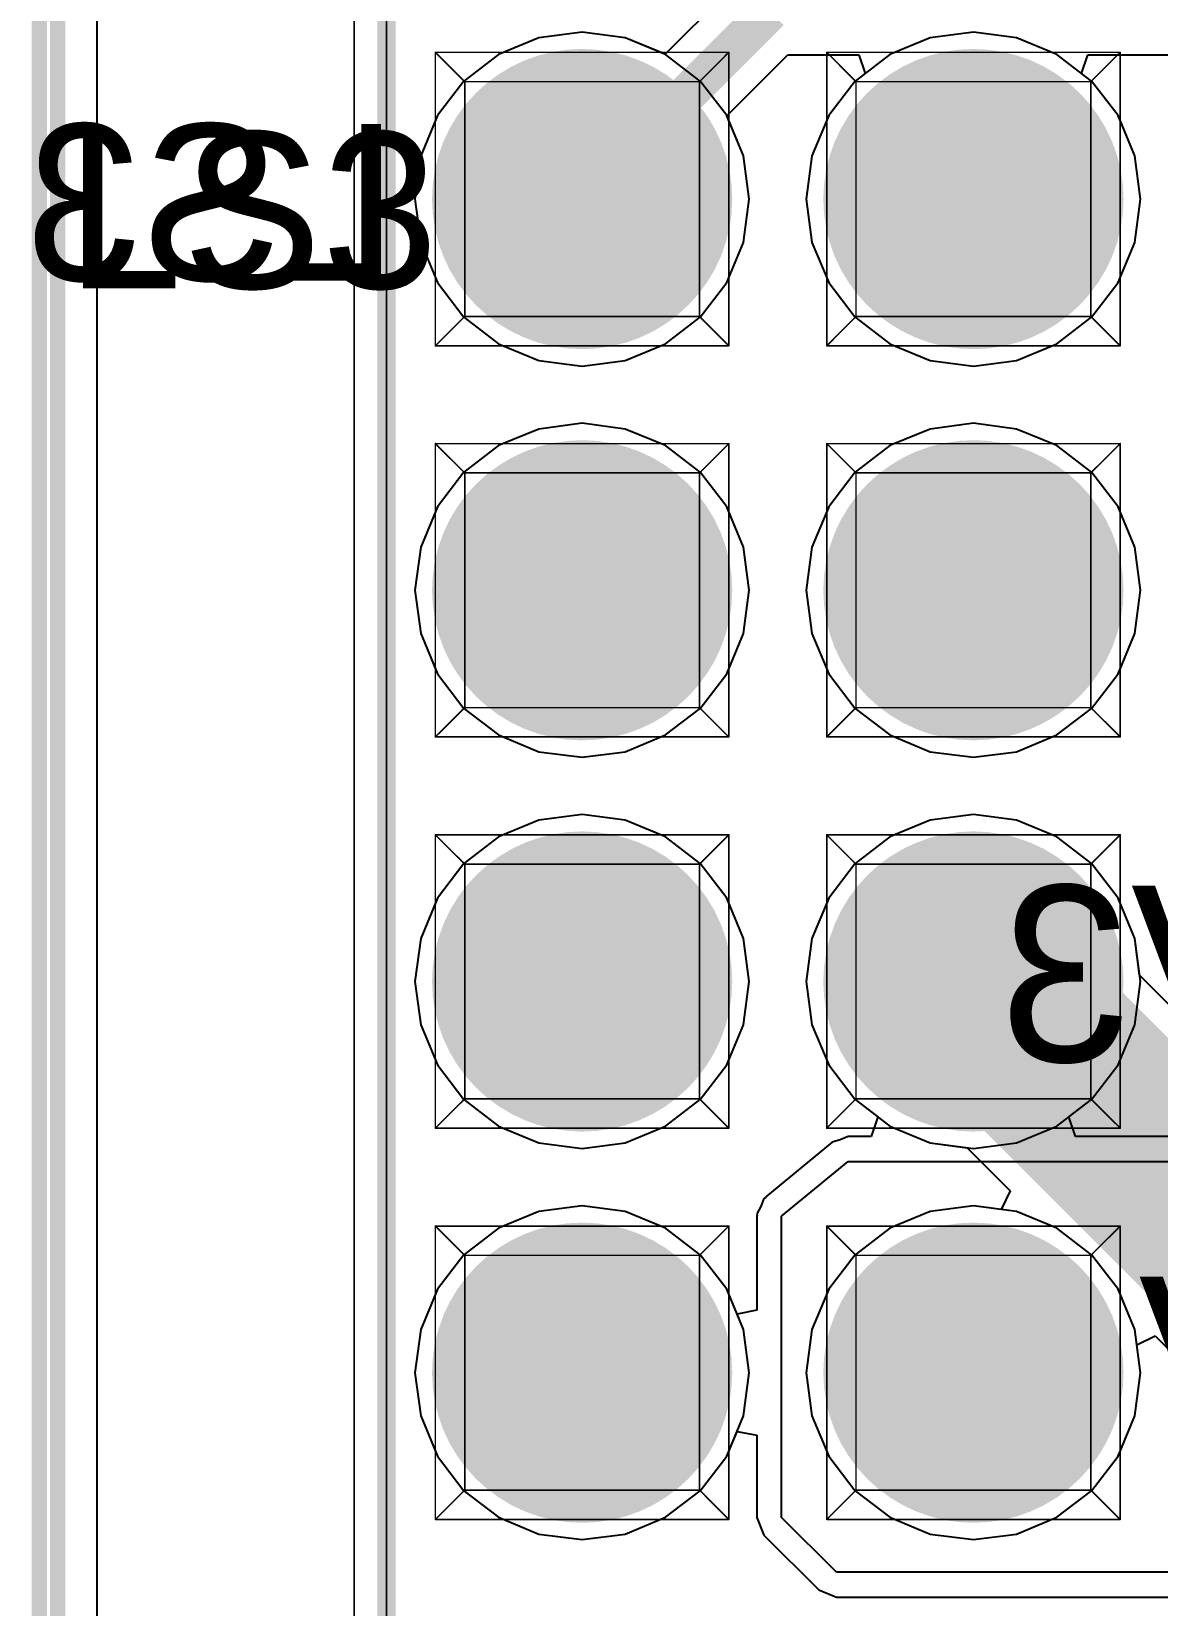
# Model space of a CAD drawing. Header units: millimetres. Extents: x 307 to 423, y 231 to 400.
# Drawn here: x 338.73 to 346.04, y 310.52 to 320.74 of the extents above; entities that cross this region are included whole.
import ezdxf

# ---------------------------------------------------------------- set-up
doc = ezdxf.new("R2010")
doc.units = ezdxf.units.MM
for name, color, linetype in [('BottomLayer', 5, 'Continuous'), ('BottomOverlay', 54, 'Continuous'), ('BottomSolder', 6, 'Continuous'), ('Mechanical1', 6, 'Continuous'), ('Mechanical14', 56, 'Continuous'), ('Mechanical16', 56, 'Continuous'), ('MidLayer1', 16, 'Continuous'), ('MidLayer2', 76, 'Continuous'), ('MultiLayer', 9, 'Continuous'), ('PadHoleLayer', 156, 'Continuous'), ('TopLayer', 1, 'Continuous'), ('TopOverlay', 2, 'Continuous'), ('TopSolder', 216, 'Continuous')]:
    doc.layers.add(name, color=color, linetype=linetype)

# ---------------------------------------------------------------- blocks, each defined once
blk = doc.blocks.new('CON_SAMTEC_TSW_135_07_X_D_468')
at = {"layer": 'BottomLayer', "const_width": 0.925}
for points in [[(-30.942, 1.27, 1), (-30.018, 1.27, 1)], [(-28.402, 1.27, 1), (-27.478, 1.27, 1)], [(-25.862, 1.27, 1), (-24.938, 1.27, 1)], [(-23.322, 1.27, 1), (-22.398, 1.27, 1)], [(-30.942, -1.27, 1), (-30.018, -1.27, 1)], [(-28.402, -1.27, 1), (-27.478, -1.27, 1)], [(-25.862, -1.27, 1), (-24.938, -1.27, 1)], [(-23.322, -1.27, 1), (-22.398, -1.27, 1)]]:
    blk.add_lwpolyline(points, format="xyb", close=True, dxfattribs=at)
at = {"layer": 'BottomSolder', "const_width": 0.975}
for points in [[(-30.967, 1.27, 1), (-29.993, 1.27, 1)], [(-28.427, 1.27, 1), (-27.453, 1.27, 1)], [(-25.887, 1.27, 1), (-24.913, 1.27, 1)], [(-23.347, 1.27, 1), (-22.373, 1.27, 1)], [(-30.967, -1.27, 1), (-29.993, -1.27, 1)], [(-28.427, -1.27, 1), (-27.453, -1.27, 1)], [(-25.887, -1.27, 1), (-24.913, -1.27, 1)], [(-23.347, -1.27, 1), (-22.373, -1.27, 1)]]:
    blk.add_lwpolyline(points, format="xyb", close=True, dxfattribs=at)
at = {"layer": 'Mechanical14', "const_width": 0.01}
for points in [[(-31.433, 0.318), (-31.433, 2.223)], [(-31.242, 2.032), (-31.433, 2.223)], [(-29.527, 2.223), (-31.433, 2.223)], [(-29.718, 2.032), (-29.527, 2.223)], [(-29.527, 0.318), (-29.527, 2.223)], [(-28.892, 0.318), (-28.892, 2.223)], [(-28.702, 2.032), (-28.892, 2.223)], [(-26.988, 2.223), (-28.892, 2.223)], [(-27.178, 2.032), (-26.988, 2.223)], [(-26.988, 0.318), (-26.988, 2.223)], [(-26.352, 0.318), (-26.352, 2.223)], [(-26.162, 2.032), (-26.352, 2.223)], [(-24.448, 2.223), (-26.352, 2.223)], [(-24.638, 2.032), (-24.448, 2.223)], [(-24.448, 0.318), (-24.448, 2.223)], [(-23.812, 0.318), (-23.812, 2.223)], [(-21.907, 2.223), (-23.812, 2.223)], [(-23.622, 2.032), (-23.812, 2.223)], [(-22.098, 2.032), (-21.907, 2.223)], [(-21.907, 0.318), (-21.907, 2.223)], [(-31.242, 0.508), (-31.242, 2.032)], [(-29.718, 2.032), (-31.242, 2.032)], [(-29.718, 0.508), (-29.718, 2.032)], [(-27.178, 2.032), (-28.702, 2.032)], [(-28.702, 0.508), (-28.702, 2.032)], [(-27.178, 0.508), (-27.178, 2.032)], [(-26.162, 0.508), (-26.162, 2.032)], [(-24.638, 2.032), (-26.162, 2.032)], [(-24.638, 0.508), (-24.638, 2.032)], [(-22.098, 2.032), (-23.622, 2.032)], [(-23.622, 0.508), (-23.622, 2.032)], [(-22.098, 0.508), (-22.098, 2.032)], [(-31.433, 0.318), (-31.242, 0.508)], [(-29.718, 0.508), (-31.242, 0.508)], [(-29.527, 0.318), (-29.718, 0.508)], [(-28.892, 0.318), (-28.702, 0.508)], [(-27.178, 0.508), (-28.702, 0.508)], [(-26.988, 0.318), (-27.178, 0.508)], [(-26.352, 0.318), (-26.162, 0.508)], [(-24.638, 0.508), (-26.162, 0.508)], [(-24.448, 0.318), (-24.638, 0.508)], [(-23.812, 0.318), (-23.622, 0.508)], [(-22.098, 0.508), (-23.622, 0.508)], [(-21.907, 0.318), (-22.098, 0.508)], [(-29.527, 0.318), (-31.433, 0.318)], [(-26.988, 0.318), (-28.892, 0.318)], [(-24.448, 0.318), (-26.352, 0.318)], [(-21.907, 0.318), (-23.812, 0.318)], [(-31.433, -2.223), (-31.433, -0.318)], [(-31.242, -0.508), (-31.433, -0.318)], [(-29.527, -0.318), (-31.433, -0.318)], [(-29.718, -0.508), (-29.527, -0.318)], [(-29.527, -2.223), (-29.527, -0.318)], [(-28.892, -2.223), (-28.892, -0.318)], [(-28.702, -0.508), (-28.892, -0.318)], [(-26.988, -0.318), (-28.892, -0.318)], [(-27.178, -0.508), (-26.988, -0.318)], [(-26.988, -2.223), (-26.988, -0.318)], [(-26.352, -2.223), (-26.352, -0.318)], [(-26.162, -0.508), (-26.352, -0.318)], [(-24.448, -0.318), (-26.352, -0.318)], [(-24.638, -0.508), (-24.448, -0.318)], [(-24.448, -2.223), (-24.448, -0.318)], [(-23.812, -2.223), (-23.812, -0.318)], [(-23.622, -0.508), (-23.812, -0.318)], [(-21.907, -0.318), (-23.812, -0.318)], [(-22.098, -0.508), (-21.907, -0.318)], [(-21.907, -2.223), (-21.907, -0.318)], [(-31.242, -2.032), (-31.242, -0.508)], [(-29.718, -0.508), (-31.242, -0.508)], [(-29.718, -2.032), (-29.718, -0.508)], [(-28.702, -2.032), (-28.702, -0.508)], [(-27.178, -0.508), (-28.702, -0.508)], [(-27.178, -2.032), (-27.178, -0.508)], [(-24.638, -0.508), (-26.162, -0.508)], [(-26.162, -2.032), (-26.162, -0.508)], [(-24.638, -2.032), (-24.638, -0.508)], [(-23.622, -2.032), (-23.622, -0.508)], [(-22.098, -0.508), (-23.622, -0.508)], [(-22.098, -2.032), (-22.098, -0.508)], [(-31.433, -2.223), (-31.242, -2.032)], [(-29.718, -2.032), (-31.242, -2.032)], [(-29.527, -2.223), (-29.718, -2.032)], [(-28.892, -2.223), (-28.702, -2.032)], [(-27.178, -2.032), (-28.702, -2.032)], [(-26.988, -2.223), (-27.178, -2.032)], [(-26.352, -2.223), (-26.162, -2.032)], [(-24.638, -2.032), (-26.162, -2.032)], [(-24.448, -2.223), (-24.638, -2.032)], [(-23.812, -2.223), (-23.622, -2.032)], [(-22.098, -2.032), (-23.622, -2.032)], [(-21.907, -2.223), (-22.098, -2.032)], [(-29.527, -2.223), (-31.433, -2.223)], [(-26.988, -2.223), (-28.892, -2.223)], [(-24.448, -2.223), (-26.352, -2.223)], [(-21.907, -2.223), (-23.812, -2.223)], [(44.45, -2.54), (-44.45, -2.54)]]:
    blk.add_lwpolyline(points, dxfattribs=at)
at = {"layer": 'Mechanical14', "const_width": 0.005}
for points in [[(-31.435, 2.223, 1), (-31.43, 2.223, 1)], [(-31.435, 2.223, 1), (-31.43, 2.223, 1)], [(-31.435, 2.223, 1), (-31.43, 2.223, 1)], [(-29.53, 2.223, 1), (-29.525, 2.223, 1)], [(-29.53, 2.223, 1), (-29.525, 2.223, 1)], [(-29.53, 2.223, 1), (-29.525, 2.223, 1)], [(-28.895, 2.223, 1), (-28.89, 2.223, 1)], [(-28.895, 2.223, 1), (-28.89, 2.223, 1)], [(-28.895, 2.223, 1), (-28.89, 2.223, 1)], [(-26.99, 2.223, 1), (-26.985, 2.223, 1)], [(-26.99, 2.223, 1), (-26.985, 2.223, 1)], [(-26.99, 2.223, 1), (-26.985, 2.223, 1)], [(-26.355, 2.223, 1), (-26.35, 2.223, 1)], [(-26.355, 2.223, 1), (-26.35, 2.223, 1)], [(-26.355, 2.223, 1), (-26.35, 2.223, 1)], [(-24.45, 2.223, 1), (-24.445, 2.223, 1)], [(-24.45, 2.223, 1), (-24.445, 2.223, 1)], [(-24.45, 2.223, 1), (-24.445, 2.223, 1)], [(-23.815, 2.223, 1), (-23.81, 2.223, 1)], [(-23.815, 2.223, 1), (-23.81, 2.223, 1)], [(-23.815, 2.223, 1), (-23.81, 2.223, 1)], [(-21.91, 2.223, 1), (-21.905, 2.223, 1)], [(-21.91, 2.223, 1), (-21.905, 2.223, 1)], [(-21.91, 2.223, 1), (-21.905, 2.223, 1)], [(-31.244, 2.032, 1), (-31.24, 2.032, 1)], [(-31.244, 2.032, 1), (-31.24, 2.032, 1)], [(-31.244, 2.032, 1), (-31.24, 2.032, 1)], [(-29.72, 2.032, 1), (-29.716, 2.032, 1)], [(-29.72, 2.032, 1), (-29.716, 2.032, 1)], [(-29.72, 2.032, 1), (-29.716, 2.032, 1)], [(-28.704, 2.032, 1), (-28.7, 2.032, 1)], [(-28.704, 2.032, 1), (-28.7, 2.032, 1)], [(-28.704, 2.032, 1), (-28.7, 2.032, 1)], [(-27.18, 2.032, 1), (-27.176, 2.032, 1)], [(-27.18, 2.032, 1), (-27.176, 2.032, 1)], [(-27.18, 2.032, 1), (-27.176, 2.032, 1)], [(-26.164, 2.032, 1), (-26.16, 2.032, 1)], [(-26.164, 2.032, 1), (-26.16, 2.032, 1)], [(-26.164, 2.032, 1), (-26.16, 2.032, 1)], [(-24.64, 2.032, 1), (-24.636, 2.032, 1)], [(-24.64, 2.032, 1), (-24.636, 2.032, 1)], [(-24.64, 2.032, 1), (-24.636, 2.032, 1)], [(-23.624, 2.032, 1), (-23.62, 2.032, 1)], [(-23.624, 2.032, 1), (-23.62, 2.032, 1)], [(-23.624, 2.032, 1), (-23.62, 2.032, 1)], [(-22.1, 2.032, 1), (-22.096, 2.032, 1)], [(-22.1, 2.032, 1), (-22.096, 2.032, 1)], [(-22.1, 2.032, 1), (-22.096, 2.032, 1)], [(-31.244, 0.508, 1), (-31.24, 0.508, 1)], [(-31.244, 0.508, 1), (-31.24, 0.508, 1)], [(-31.244, 0.508, 1), (-31.24, 0.508, 1)], [(-29.72, 0.508, 1), (-29.716, 0.508, 1)], [(-29.72, 0.508, 1), (-29.716, 0.508, 1)], [(-29.72, 0.508, 1), (-29.716, 0.508, 1)], [(-28.704, 0.508, 1), (-28.7, 0.508, 1)], [(-28.704, 0.508, 1), (-28.7, 0.508, 1)], [(-28.704, 0.508, 1), (-28.7, 0.508, 1)], [(-27.18, 0.508, 1), (-27.176, 0.508, 1)], [(-27.18, 0.508, 1), (-27.176, 0.508, 1)], [(-27.18, 0.508, 1), (-27.176, 0.508, 1)], [(-26.164, 0.508, 1), (-26.16, 0.508, 1)], [(-26.164, 0.508, 1), (-26.16, 0.508, 1)], [(-26.164, 0.508, 1), (-26.16, 0.508, 1)], [(-24.64, 0.508, 1), (-24.636, 0.508, 1)], [(-24.64, 0.508, 1), (-24.636, 0.508, 1)], [(-24.64, 0.508, 1), (-24.636, 0.508, 1)], [(-23.624, 0.508, 1), (-23.62, 0.508, 1)], [(-23.624, 0.508, 1), (-23.62, 0.508, 1)], [(-23.624, 0.508, 1), (-23.62, 0.508, 1)], [(-22.1, 0.508, 1), (-22.096, 0.508, 1)], [(-22.1, 0.508, 1), (-22.096, 0.508, 1)], [(-22.1, 0.508, 1), (-22.096, 0.508, 1)], [(-31.435, 0.318, 1), (-31.43, 0.318, 1)], [(-31.435, 0.318, 1), (-31.43, 0.318, 1)], [(-31.435, 0.318, 1), (-31.43, 0.318, 1)], [(-29.53, 0.318, 1), (-29.525, 0.318, 1)], [(-29.53, 0.318, 1), (-29.525, 0.318, 1)], [(-29.53, 0.318, 1), (-29.525, 0.318, 1)], [(-28.895, 0.318, 1), (-28.89, 0.318, 1)], [(-28.895, 0.318, 1), (-28.89, 0.318, 1)], [(-28.895, 0.318, 1), (-28.89, 0.318, 1)], [(-26.99, 0.318, 1), (-26.985, 0.318, 1)], [(-26.99, 0.318, 1), (-26.985, 0.318, 1)], [(-26.99, 0.318, 1), (-26.985, 0.318, 1)], [(-26.355, 0.318, 1), (-26.35, 0.318, 1)], [(-26.355, 0.318, 1), (-26.35, 0.318, 1)], [(-26.355, 0.318, 1), (-26.35, 0.318, 1)], [(-24.45, 0.318, 1), (-24.445, 0.318, 1)], [(-24.45, 0.318, 1), (-24.445, 0.318, 1)], [(-24.45, 0.318, 1), (-24.445, 0.318, 1)], [(-23.815, 0.318, 1), (-23.81, 0.318, 1)], [(-23.815, 0.318, 1), (-23.81, 0.318, 1)], [(-23.815, 0.318, 1), (-23.81, 0.318, 1)], [(-21.91, 0.318, 1), (-21.905, 0.318, 1)], [(-21.91, 0.318, 1), (-21.905, 0.318, 1)], [(-21.91, 0.318, 1), (-21.905, 0.318, 1)], [(-31.435, -0.318, 1), (-31.43, -0.318, 1)], [(-31.435, -0.318, 1), (-31.43, -0.318, 1)], [(-31.435, -0.318, 1), (-31.43, -0.318, 1)], [(-29.53, -0.318, 1), (-29.525, -0.318, 1)], [(-29.53, -0.318, 1), (-29.525, -0.318, 1)], [(-29.53, -0.318, 1), (-29.525, -0.318, 1)], [(-28.895, -0.318, 1), (-28.89, -0.318, 1)], [(-28.895, -0.318, 1), (-28.89, -0.318, 1)], [(-28.895, -0.318, 1), (-28.89, -0.318, 1)], [(-26.99, -0.318, 1), (-26.985, -0.318, 1)], [(-26.99, -0.318, 1), (-26.985, -0.318, 1)], [(-26.99, -0.318, 1), (-26.985, -0.318, 1)], [(-26.355, -0.318, 1), (-26.35, -0.318, 1)], [(-26.355, -0.318, 1), (-26.35, -0.318, 1)], [(-26.355, -0.318, 1), (-26.35, -0.318, 1)], [(-24.45, -0.318, 1), (-24.445, -0.318, 1)], [(-24.45, -0.318, 1), (-24.445, -0.318, 1)], [(-24.45, -0.318, 1), (-24.445, -0.318, 1)], [(-23.815, -0.318, 1), (-23.81, -0.318, 1)], [(-23.815, -0.318, 1), (-23.81, -0.318, 1)], [(-23.815, -0.318, 1), (-23.81, -0.318, 1)], [(-21.91, -0.318, 1), (-21.905, -0.318, 1)], [(-21.91, -0.318, 1), (-21.905, -0.318, 1)], [(-21.91, -0.318, 1), (-21.905, -0.318, 1)], [(-31.244, -0.508, 1), (-31.24, -0.508, 1)], [(-31.244, -0.508, 1), (-31.24, -0.508, 1)], [(-31.244, -0.508, 1), (-31.24, -0.508, 1)], [(-29.72, -0.508, 1), (-29.716, -0.508, 1)], [(-29.72, -0.508, 1), (-29.716, -0.508, 1)], [(-29.72, -0.508, 1), (-29.716, -0.508, 1)], [(-28.704, -0.508, 1), (-28.7, -0.508, 1)], [(-28.704, -0.508, 1), (-28.7, -0.508, 1)], [(-28.704, -0.508, 1), (-28.7, -0.508, 1)], [(-27.18, -0.508, 1), (-27.176, -0.508, 1)], [(-27.18, -0.508, 1), (-27.176, -0.508, 1)], [(-27.18, -0.508, 1), (-27.176, -0.508, 1)], [(-26.164, -0.508, 1), (-26.16, -0.508, 1)], [(-26.164, -0.508, 1), (-26.16, -0.508, 1)], [(-26.164, -0.508, 1), (-26.16, -0.508, 1)], [(-24.64, -0.508, 1), (-24.636, -0.508, 1)], [(-24.64, -0.508, 1), (-24.636, -0.508, 1)], [(-24.64, -0.508, 1), (-24.636, -0.508, 1)], [(-23.624, -0.508, 1), (-23.62, -0.508, 1)], [(-23.624, -0.508, 1), (-23.62, -0.508, 1)], [(-23.624, -0.508, 1), (-23.62, -0.508, 1)], [(-22.1, -0.508, 1), (-22.096, -0.508, 1)], [(-22.1, -0.508, 1), (-22.096, -0.508, 1)], [(-22.1, -0.508, 1), (-22.096, -0.508, 1)], [(-31.244, -2.032, 1), (-31.24, -2.032, 1)], [(-31.244, -2.032, 1), (-31.24, -2.032, 1)], [(-31.244, -2.032, 1), (-31.24, -2.032, 1)], [(-29.72, -2.032, 1), (-29.716, -2.032, 1)], [(-29.72, -2.032, 1), (-29.716, -2.032, 1)], [(-29.72, -2.032, 1), (-29.716, -2.032, 1)], [(-28.704, -2.032, 1), (-28.7, -2.032, 1)], [(-28.704, -2.032, 1), (-28.7, -2.032, 1)], [(-28.704, -2.032, 1), (-28.7, -2.032, 1)], [(-27.18, -2.032, 1), (-27.176, -2.032, 1)], [(-27.18, -2.032, 1), (-27.176, -2.032, 1)], [(-27.18, -2.032, 1), (-27.176, -2.032, 1)], [(-26.164, -2.032, 1), (-26.16, -2.032, 1)], [(-26.164, -2.032, 1), (-26.16, -2.032, 1)], [(-26.164, -2.032, 1), (-26.16, -2.032, 1)], [(-24.64, -2.032, 1), (-24.636, -2.032, 1)], [(-24.64, -2.032, 1), (-24.636, -2.032, 1)], [(-24.64, -2.032, 1), (-24.636, -2.032, 1)], [(-23.624, -2.032, 1), (-23.62, -2.032, 1)], [(-23.624, -2.032, 1), (-23.62, -2.032, 1)], [(-23.624, -2.032, 1), (-23.62, -2.032, 1)], [(-22.1, -2.032, 1), (-22.096, -2.032, 1)], [(-22.1, -2.032, 1), (-22.096, -2.032, 1)], [(-22.1, -2.032, 1), (-22.096, -2.032, 1)], [(-31.435, -2.223, 1), (-31.43, -2.223, 1)], [(-31.435, -2.223, 1), (-31.43, -2.223, 1)], [(-31.435, -2.223, 1), (-31.43, -2.223, 1)], [(-29.53, -2.223, 1), (-29.525, -2.223, 1)], [(-29.53, -2.223, 1), (-29.525, -2.223, 1)], [(-29.53, -2.223, 1), (-29.525, -2.223, 1)], [(-28.895, -2.223, 1), (-28.89, -2.223, 1)], [(-28.895, -2.223, 1), (-28.89, -2.223, 1)], [(-28.895, -2.223, 1), (-28.89, -2.223, 1)], [(-26.99, -2.223, 1), (-26.985, -2.223, 1)], [(-26.99, -2.223, 1), (-26.985, -2.223, 1)], [(-26.99, -2.223, 1), (-26.985, -2.223, 1)], [(-26.355, -2.223, 1), (-26.35, -2.223, 1)], [(-26.355, -2.223, 1), (-26.35, -2.223, 1)], [(-26.355, -2.223, 1), (-26.35, -2.223, 1)], [(-24.45, -2.223, 1), (-24.445, -2.223, 1)], [(-24.45, -2.223, 1), (-24.445, -2.223, 1)], [(-24.45, -2.223, 1), (-24.445, -2.223, 1)], [(-23.815, -2.223, 1), (-23.81, -2.223, 1)], [(-23.815, -2.223, 1), (-23.81, -2.223, 1)], [(-23.815, -2.223, 1), (-23.81, -2.223, 1)], [(-21.91, -2.223, 1), (-21.905, -2.223, 1)], [(-21.91, -2.223, 1), (-21.905, -2.223, 1)], [(-21.91, -2.223, 1), (-21.905, -2.223, 1)]]:
    blk.add_lwpolyline(points, format="xyb", close=True, dxfattribs=at)
at = {"layer": 'Mechanical16', "const_width": 0.01}
blk.add_lwpolyline([(44.67, -2.75), (-44.67, -2.75)], dxfattribs=at)
at = {"layer": 'MidLayer1', "const_width": 0.925}
for points in [[(-30.942, 1.27, 1), (-30.018, 1.27, 1)], [(-28.402, 1.27, 1), (-27.478, 1.27, 1)], [(-25.862, 1.27, 1), (-24.938, 1.27, 1)], [(-23.322, 1.27, 1), (-22.398, 1.27, 1)], [(-30.942, -1.27, 1), (-30.018, -1.27, 1)], [(-28.402, -1.27, 1), (-27.478, -1.27, 1)], [(-25.862, -1.27, 1), (-24.938, -1.27, 1)], [(-23.322, -1.27, 1), (-22.398, -1.27, 1)]]:
    blk.add_lwpolyline(points, format="xyb", close=True, dxfattribs=at)
at = {"layer": 'MidLayer2', "const_width": 0.925}
for points in [[(-30.942, 1.27, 1), (-30.018, 1.27, 1)], [(-28.402, 1.27, 1), (-27.478, 1.27, 1)], [(-25.862, 1.27, 1), (-24.938, 1.27, 1)], [(-23.322, 1.27, 1), (-22.398, 1.27, 1)], [(-30.942, -1.27, 1), (-30.018, -1.27, 1)], [(-28.402, -1.27, 1), (-27.478, -1.27, 1)], [(-25.862, -1.27, 1), (-24.938, -1.27, 1)], [(-23.322, -1.27, 1), (-22.398, -1.27, 1)]]:
    blk.add_lwpolyline(points, format="xyb", close=True, dxfattribs=at)
at = {"layer": 'MultiLayer', "const_width": 0.925}
for points in [[(-30.942, 1.27, 1), (-30.018, 1.27, 1)], [(-28.402, 1.27, 1), (-27.478, 1.27, 1)], [(-25.862, 1.27, 1), (-24.938, 1.27, 1)], [(-23.322, 1.27, 1), (-22.398, 1.27, 1)], [(-30.942, -1.27, 1), (-30.018, -1.27, 1)], [(-28.402, -1.27, 1), (-27.478, -1.27, 1)], [(-25.862, -1.27, 1), (-24.938, -1.27, 1)], [(-23.322, -1.27, 1), (-22.398, -1.27, 1)]]:
    blk.add_lwpolyline(points, format="xyb", close=True, dxfattribs=at)
at = {"layer": 'PadHoleLayer', "const_width": 0.5}
for points in [[(-30.73, 1.27, 1), (-30.23, 1.27, 1)], [(-28.19, 1.27, 1), (-27.69, 1.27, 1)], [(-25.65, 1.27, 1), (-25.15, 1.27, 1)], [(-23.11, 1.27, 1), (-22.61, 1.27, 1)], [(-30.73, -1.27, 1), (-30.23, -1.27, 1)], [(-28.19, -1.27, 1), (-27.69, -1.27, 1)], [(-25.65, -1.27, 1), (-25.15, -1.27, 1)], [(-23.11, -1.27, 1), (-22.61, -1.27, 1)]]:
    blk.add_lwpolyline(points, format="xyb", close=True, dxfattribs=at)
at = {"layer": 'TopLayer', "const_width": 0.925}
for points in [[(-30.942, 1.27, 1), (-30.018, 1.27, 1)], [(-28.402, 1.27, 1), (-27.478, 1.27, 1)], [(-25.862, 1.27, 1), (-24.938, 1.27, 1)], [(-23.322, 1.27, 1), (-22.398, 1.27, 1)], [(-30.942, -1.27, 1), (-30.018, -1.27, 1)], [(-28.402, -1.27, 1), (-27.478, -1.27, 1)], [(-25.862, -1.27, 1), (-24.938, -1.27, 1)], [(-23.322, -1.27, 1), (-22.398, -1.27, 1)]]:
    blk.add_lwpolyline(points, format="xyb", close=True, dxfattribs=at)
at = {"layer": 'TopOverlay', "const_width": 0.12}
blk.add_lwpolyline([(44.45, -2.54), (-44.45, -2.54)], dxfattribs=at)
at = {"layer": 'TopSolder', "const_width": 0.975}
for points in [[(-30.967, 1.27, 1), (-29.993, 1.27, 1)], [(-28.427, 1.27, 1), (-27.453, 1.27, 1)], [(-25.887, 1.27, 1), (-24.913, 1.27, 1)], [(-23.347, 1.27, 1), (-22.373, 1.27, 1)], [(-30.967, -1.27, 1), (-29.993, -1.27, 1)], [(-28.427, -1.27, 1), (-27.453, -1.27, 1)], [(-25.887, -1.27, 1), (-24.913, -1.27, 1)], [(-23.347, -1.27, 1), (-22.373, -1.27, 1)]]:
    blk.add_lwpolyline(points, format="xyb", close=True, dxfattribs=at)

msp = doc.modelspace()

# ---------------------------------------------------------------- linework, layer by layer
at = {"layer": 'BottomLayer'}
for p, q in [((339.155, 232.696), (339.155, 362.036)), ((342.023, 320.694), (341.761, 320.586)), ((342.304, 320.731), (342.023, 320.694)), ((342.584, 320.694), (342.304, 320.731)), ((342.846, 320.586), (342.584, 320.694)), ((344.563, 320.694), (344.301, 320.586)), ((344.844, 320.731), (344.563, 320.694)), ((345.124, 320.694), (344.844, 320.731)), ((345.386, 320.586), (345.124, 320.694)), ((341.761, 320.586), (341.537, 320.413)), ((343.07, 320.413), (342.846, 320.586)), ((344.301, 320.586), (344.077, 320.413)), ((345.61, 320.413), (345.386, 320.586)), ((341.537, 320.413), (341.365, 320.189)), ((343.243, 320.189), (343.07, 320.413)), ((344.077, 320.413), (343.905, 320.189)), ((345.783, 320.189), (345.61, 320.413)), ((341.365, 320.189), (341.256, 319.927)), ((343.351, 319.927), (343.243, 320.189)), ((343.905, 320.189), (343.796, 319.927)), ((345.891, 319.927), (345.783, 320.189)), ((341.256, 319.927), (341.219, 319.647)), ((343.388, 319.647), (343.351, 319.927)), ((343.796, 319.927), (343.759, 319.647)), ((345.928, 319.647), (345.891, 319.927)), ((341.219, 319.647), (341.256, 319.366)), ((343.351, 319.366), (343.388, 319.647)), ((343.759, 319.647), (343.796, 319.366)), ((345.891, 319.366), (345.928, 319.647)), ((341.256, 319.366), (341.365, 319.105)), ((343.243, 319.105), (343.351, 319.366)), ((343.796, 319.366), (343.905, 319.105)), ((345.783, 319.105), (345.891, 319.366)), ((341.365, 319.105), (341.537, 318.88)), ((343.07, 318.88), (343.243, 319.105)), ((343.905, 319.105), (344.077, 318.88)), ((345.61, 318.88), (345.783, 319.105)), ((341.537, 318.88), (341.761, 318.708)), ((342.846, 318.708), (343.07, 318.88)), ((344.077, 318.88), (344.301, 318.708)), ((345.386, 318.708), (345.61, 318.88)), ((341.761, 318.708), (342.023, 318.599)), ((342.584, 318.599), (342.846, 318.708)), ((344.301, 318.708), (344.563, 318.599)), ((345.124, 318.599), (345.386, 318.708)), ((342.023, 318.599), (342.304, 318.563)), ((342.304, 318.563), (342.584, 318.599)), ((344.563, 318.599), (344.844, 318.563)), ((344.844, 318.563), (345.124, 318.599)), ((342.023, 318.154), (341.761, 318.046)), ((342.304, 318.191), (342.023, 318.154)), ((342.584, 318.154), (342.304, 318.191)), ((342.846, 318.046), (342.584, 318.154)), ((344.563, 318.154), (344.301, 318.046)), ((344.844, 318.191), (344.563, 318.154)), ((345.124, 318.154), (344.844, 318.191)), ((345.386, 318.046), (345.124, 318.154)), ((341.761, 318.046), (341.537, 317.873)), ((343.07, 317.873), (342.846, 318.046)), ((344.301, 318.046), (344.077, 317.873)), ((345.61, 317.873), (345.386, 318.046)), ((341.537, 317.873), (341.365, 317.649)), ((343.243, 317.649), (343.07, 317.873)), ((344.077, 317.873), (343.905, 317.649)), ((345.783, 317.649), (345.61, 317.873)), ((341.365, 317.649), (341.256, 317.387)), ((343.351, 317.387), (343.243, 317.649)), ((343.905, 317.649), (343.796, 317.387)), ((345.891, 317.387), (345.783, 317.649)), ((341.256, 317.387), (341.219, 317.107)), ((343.388, 317.107), (343.351, 317.387)), ((343.796, 317.387), (343.759, 317.107)), ((345.928, 317.107), (345.891, 317.387)), ((341.219, 317.107), (341.256, 316.826)), ((343.351, 316.826), (343.388, 317.107)), ((343.759, 317.107), (343.796, 316.826)), ((345.891, 316.826), (345.928, 317.107)), ((341.256, 316.826), (341.365, 316.565)), ((343.243, 316.565), (343.351, 316.826)), ((343.796, 316.826), (343.905, 316.565)), ((345.783, 316.565), (345.891, 316.826)), ((341.365, 316.565), (341.537, 316.34)), ((343.07, 316.34), (343.243, 316.565)), ((343.905, 316.565), (344.077, 316.34)), ((345.61, 316.34), (345.783, 316.565)), ((341.537, 316.34), (341.761, 316.168)), ((342.846, 316.168), (343.07, 316.34)), ((344.077, 316.34), (344.301, 316.168)), ((345.386, 316.168), (345.61, 316.34)), ((341.761, 316.168), (342.023, 316.059)), ((342.584, 316.059), (342.846, 316.168)), ((344.301, 316.168), (344.563, 316.059)), ((345.124, 316.059), (345.386, 316.168)), ((342.023, 316.059), (342.304, 316.023)), ((342.304, 316.023), (342.584, 316.059)), ((344.563, 316.059), (344.844, 316.023)), ((344.844, 316.023), (345.124, 316.059)), ((342.023, 315.614), (341.761, 315.506)), ((342.304, 315.651), (342.023, 315.614)), ((342.584, 315.614), (342.304, 315.651)), ((342.846, 315.506), (342.584, 315.614)), ((344.563, 315.614), (344.301, 315.506)), ((344.844, 315.651), (344.563, 315.614)), ((345.124, 315.614), (344.844, 315.651)), ((345.386, 315.506), (345.124, 315.614)), ((341.761, 315.506), (341.537, 315.333)), ((343.07, 315.333), (342.846, 315.506)), ((344.301, 315.506), (344.077, 315.333)), ((345.61, 315.333), (345.386, 315.506)), ((341.537, 315.333), (341.365, 315.109)), ((343.243, 315.109), (343.07, 315.333)), ((344.077, 315.333), (343.905, 315.109)), ((345.783, 315.109), (345.61, 315.333)), ((341.365, 315.109), (341.256, 314.847)), ((343.351, 314.847), (343.243, 315.109)), ((343.905, 315.109), (343.796, 314.847)), ((345.891, 314.847), (345.783, 315.109)), ((341.256, 314.847), (341.219, 314.567)), ((343.388, 314.567), (343.351, 314.847)), ((343.796, 314.847), (343.759, 314.567)), ((345.922, 314.608), (345.891, 314.847)), ((341.219, 314.567), (341.256, 314.286)), ((343.351, 314.286), (343.388, 314.567)), ((343.759, 314.567), (343.796, 314.286)), ((348.553, 311.977), (345.922, 314.608)), ((341.256, 314.286), (341.365, 314.025)), ((343.243, 314.025), (343.351, 314.286)), ((343.796, 314.286), (343.905, 314.025)), ((341.365, 314.025), (341.537, 313.8)), ((343.07, 313.8), (343.243, 314.025)), ((343.905, 314.025), (344.077, 313.8)), ((341.537, 313.8), (341.761, 313.628)), ((342.846, 313.628), (343.07, 313.8)), ((344.077, 313.8), (344.301, 313.628)), ((341.761, 313.628), (342.023, 313.519)), ((342.584, 313.519), (342.846, 313.628)), ((344.301, 313.628), (344.563, 313.519)), ((342.023, 313.519), (342.304, 313.483)), ((342.304, 313.483), (342.584, 313.519)), ((344.563, 313.519), (344.803, 313.488)), ((344.803, 313.488), (345.083, 313.208)), ((345.083, 313.208), (345.024, 313.087)), ((342.023, 313.074), (341.761, 312.966)), ((342.304, 313.111), (342.023, 313.074)), ((342.584, 313.074), (342.304, 313.111)), ((342.846, 312.966), (342.584, 313.074)), ((344.563, 313.074), (344.301, 312.966)), ((344.844, 313.111), (344.563, 313.074)), ((345.024, 313.087), (344.844, 313.111)), ((341.761, 312.966), (341.537, 312.793)), ((343.07, 312.793), (342.846, 312.966)), ((344.301, 312.966), (344.077, 312.793)), ((341.537, 312.793), (341.365, 312.569)), ((343.243, 312.569), (343.07, 312.793)), ((344.077, 312.793), (343.905, 312.569)), ((341.365, 312.569), (341.256, 312.307)), ((343.351, 312.307), (343.243, 312.569)), ((343.905, 312.569), (343.796, 312.307)), ((341.256, 312.307), (341.219, 312.027)), ((343.388, 312.027), (343.351, 312.307)), ((343.796, 312.307), (343.759, 312.027)), ((345.904, 312.207), (346.024, 312.266)), ((346.024, 312.266), (347.201, 311.089)), ((345.928, 312.027), (345.904, 312.207)), ((341.219, 312.027), (341.256, 311.746)), ((343.351, 311.746), (343.388, 312.027)), ((343.759, 312.027), (343.796, 311.746)), ((345.891, 311.746), (345.928, 312.027)), ((341.256, 311.746), (341.365, 311.485)), ((343.243, 311.485), (343.351, 311.746)), ((343.796, 311.746), (343.905, 311.485)), ((345.783, 311.485), (345.891, 311.746)), ((341.365, 311.485), (341.537, 311.26)), ((343.07, 311.26), (343.243, 311.485)), ((343.905, 311.485), (344.077, 311.26)), ((345.61, 311.26), (345.783, 311.485)), ((341.537, 311.26), (341.761, 311.088)), ((342.846, 311.088), (343.07, 311.26)), ((344.077, 311.26), (344.301, 311.088)), ((345.386, 311.088), (345.61, 311.26)), ((341.761, 311.088), (342.023, 310.979)), ((342.584, 310.979), (342.846, 311.088)), ((344.301, 311.088), (344.563, 310.979)), ((345.124, 310.979), (345.386, 311.088)), ((342.023, 310.979), (342.304, 310.943)), ((342.304, 310.943), (342.584, 310.979)), ((344.563, 310.979), (344.844, 310.943)), ((344.844, 310.943), (345.124, 310.979))]:
    msp.add_line(p, q, dxfattribs=at)
at = {"layer": 'BottomLayer', "const_width": 1.27}
msp.add_lwpolyline([(344.844, 314.567), (347.993, 311.417)], dxfattribs=at)
at = {"layer": 'BottomLayer', "const_width": 0.635}
msp.add_lwpolyline([(344.526, 314.567, 1), (345.161, 314.567, 1)], format="xyb", close=True, dxfattribs=at)
at = {"layer": 'Mechanical1', "const_width": 0.1}
for points in [[(338.78, 232.747), (338.78, 362.087)], [(338.9, 232.696), (338.9, 362.036)]]:
    msp.add_lwpolyline(points, dxfattribs=at)
at = {"layer": 'MidLayer1'}
for p, q in [((339.155, 232.696), (339.155, 362.036)), ((342.023, 320.694), (341.761, 320.586)), ((342.304, 320.731), (342.023, 320.694)), ((342.584, 320.694), (342.304, 320.731)), ((342.846, 320.586), (342.584, 320.694)), ((344.563, 320.694), (344.301, 320.586)), ((344.844, 320.731), (344.563, 320.694)), ((345.124, 320.694), (344.844, 320.731)), ((345.386, 320.586), (345.124, 320.694)), ((341.761, 320.586), (341.537, 320.413)), ((343.07, 320.413), (342.846, 320.586)), ((344.301, 320.586), (344.077, 320.413)), ((345.61, 320.413), (345.386, 320.586)), ((341.537, 320.413), (341.365, 320.189)), ((343.243, 320.189), (343.07, 320.413)), ((344.077, 320.413), (343.905, 320.189)), ((345.783, 320.189), (345.61, 320.413)), ((341.365, 320.189), (341.256, 319.927)), ((343.351, 319.927), (343.243, 320.189)), ((343.905, 320.189), (343.796, 319.927)), ((345.891, 319.927), (345.783, 320.189)), ((341.256, 319.927), (341.219, 319.647)), ((343.388, 319.647), (343.351, 319.927)), ((343.796, 319.927), (343.759, 319.647)), ((345.928, 319.647), (345.891, 319.927)), ((341.219, 319.647), (341.256, 319.366)), ((343.351, 319.366), (343.388, 319.647)), ((343.759, 319.647), (343.796, 319.366)), ((345.891, 319.366), (345.928, 319.647)), ((341.256, 319.366), (341.365, 319.105)), ((343.243, 319.105), (343.351, 319.366)), ((343.796, 319.366), (343.905, 319.105)), ((345.783, 319.105), (345.891, 319.366)), ((341.365, 319.105), (341.537, 318.88)), ((343.07, 318.88), (343.243, 319.105)), ((343.905, 319.105), (344.077, 318.88)), ((345.61, 318.88), (345.783, 319.105)), ((341.537, 318.88), (341.761, 318.708)), ((342.846, 318.708), (343.07, 318.88)), ((344.077, 318.88), (344.301, 318.708)), ((345.386, 318.708), (345.61, 318.88)), ((341.761, 318.708), (342.023, 318.599)), ((342.584, 318.599), (342.846, 318.708)), ((344.301, 318.708), (344.563, 318.599)), ((345.124, 318.599), (345.386, 318.708)), ((342.023, 318.599), (342.304, 318.563)), ((342.304, 318.563), (342.584, 318.599)), ((344.563, 318.599), (344.844, 318.563)), ((344.844, 318.563), (345.124, 318.599)), ((342.023, 318.154), (341.761, 318.046)), ((342.304, 318.191), (342.023, 318.154)), ((342.584, 318.154), (342.304, 318.191)), ((342.846, 318.046), (342.584, 318.154)), ((344.563, 318.154), (344.301, 318.046)), ((344.844, 318.191), (344.563, 318.154)), ((345.124, 318.154), (344.844, 318.191)), ((345.386, 318.046), (345.124, 318.154)), ((341.761, 318.046), (341.537, 317.873)), ((343.07, 317.873), (342.846, 318.046)), ((344.301, 318.046), (344.077, 317.873)), ((345.61, 317.873), (345.386, 318.046)), ((341.537, 317.873), (341.365, 317.649)), ((343.243, 317.649), (343.07, 317.873)), ((344.077, 317.873), (343.905, 317.649)), ((345.783, 317.649), (345.61, 317.873)), ((341.365, 317.649), (341.256, 317.387)), ((343.351, 317.387), (343.243, 317.649)), ((343.905, 317.649), (343.796, 317.387)), ((345.891, 317.387), (345.783, 317.649)), ((341.256, 317.387), (341.219, 317.107)), ((343.388, 317.107), (343.351, 317.387)), ((343.796, 317.387), (343.759, 317.107)), ((345.928, 317.107), (345.891, 317.387)), ((341.219, 317.107), (341.256, 316.826)), ((343.351, 316.826), (343.388, 317.107)), ((343.759, 317.107), (343.796, 316.826)), ((345.891, 316.826), (345.928, 317.107)), ((341.256, 316.826), (341.365, 316.565)), ((343.243, 316.565), (343.351, 316.826)), ((343.796, 316.826), (343.905, 316.565)), ((345.783, 316.565), (345.891, 316.826)), ((341.365, 316.565), (341.537, 316.34)), ((343.07, 316.34), (343.243, 316.565)), ((343.905, 316.565), (344.077, 316.34)), ((345.61, 316.34), (345.783, 316.565)), ((341.537, 316.34), (341.761, 316.168)), ((342.846, 316.168), (343.07, 316.34)), ((344.077, 316.34), (344.301, 316.168)), ((345.386, 316.168), (345.61, 316.34)), ((341.761, 316.168), (342.023, 316.059)), ((342.584, 316.059), (342.846, 316.168)), ((344.301, 316.168), (344.563, 316.059)), ((345.124, 316.059), (345.386, 316.168)), ((342.023, 316.059), (342.304, 316.023)), ((342.304, 316.023), (342.584, 316.059)), ((344.563, 316.059), (344.844, 316.023)), ((344.844, 316.023), (345.124, 316.059)), ((342.023, 315.614), (341.761, 315.506)), ((342.304, 315.651), (342.023, 315.614)), ((342.584, 315.614), (342.304, 315.651)), ((342.846, 315.506), (342.584, 315.614)), ((344.563, 315.614), (344.301, 315.506)), ((344.844, 315.651), (344.563, 315.614)), ((345.124, 315.614), (344.844, 315.651)), ((345.386, 315.506), (345.124, 315.614)), ((341.761, 315.506), (341.537, 315.333)), ((343.07, 315.333), (342.846, 315.506)), ((344.301, 315.506), (344.077, 315.333)), ((345.61, 315.333), (345.386, 315.506)), ((341.537, 315.333), (341.365, 315.109)), ((343.243, 315.109), (343.07, 315.333)), ((344.077, 315.333), (343.905, 315.109)), ((345.783, 315.109), (345.61, 315.333)), ((341.365, 315.109), (341.256, 314.847)), ((343.351, 314.847), (343.243, 315.109)), ((343.905, 315.109), (343.796, 314.847)), ((345.891, 314.847), (345.783, 315.109)), ((341.256, 314.847), (341.219, 314.567)), ((343.388, 314.567), (343.351, 314.847)), ((343.796, 314.847), (343.759, 314.567)), ((345.928, 314.567), (345.891, 314.847)), ((341.219, 314.567), (341.256, 314.286)), ((343.351, 314.286), (343.388, 314.567)), ((343.759, 314.567), (343.796, 314.286)), ((345.891, 314.286), (345.928, 314.567)), ((341.256, 314.286), (341.365, 314.025)), ((343.243, 314.025), (343.351, 314.286)), ((343.796, 314.286), (343.905, 314.025)), ((345.783, 314.025), (345.891, 314.286)), ((341.365, 314.025), (341.537, 313.8)), ((343.07, 313.8), (343.243, 314.025)), ((343.905, 314.025), (344.077, 313.8)), ((345.61, 313.8), (345.783, 314.025)), ((341.537, 313.8), (341.761, 313.628)), ((342.846, 313.628), (343.07, 313.8)), ((344.077, 313.8), (344.301, 313.628)), ((345.386, 313.628), (345.61, 313.8)), ((341.761, 313.628), (342.023, 313.519)), ((342.584, 313.519), (342.846, 313.628)), ((344.301, 313.628), (344.563, 313.519)), ((345.124, 313.519), (345.386, 313.628)), ((342.023, 313.519), (342.304, 313.483)), ((342.304, 313.483), (342.584, 313.519)), ((344.563, 313.519), (344.844, 313.483)), ((344.844, 313.483), (345.124, 313.519)), ((342.023, 313.074), (341.761, 312.966)), ((342.304, 313.111), (342.023, 313.074)), ((342.584, 313.074), (342.304, 313.111)), ((342.846, 312.966), (342.584, 313.074)), ((344.563, 313.074), (344.301, 312.966)), ((344.844, 313.111), (344.563, 313.074)), ((345.124, 313.074), (344.844, 313.111)), ((345.386, 312.966), (345.124, 313.074)), ((341.761, 312.966), (341.537, 312.793)), ((343.07, 312.793), (342.846, 312.966)), ((344.301, 312.966), (344.077, 312.793)), ((345.61, 312.793), (345.386, 312.966)), ((341.537, 312.793), (341.365, 312.569)), ((343.243, 312.569), (343.07, 312.793)), ((344.077, 312.793), (343.905, 312.569)), ((345.783, 312.569), (345.61, 312.793)), ((341.365, 312.569), (341.256, 312.307)), ((343.351, 312.307), (343.243, 312.569)), ((343.905, 312.569), (343.796, 312.307)), ((345.891, 312.307), (345.783, 312.569)), ((341.256, 312.307), (341.219, 312.027)), ((343.388, 312.027), (343.351, 312.307)), ((343.796, 312.307), (343.759, 312.027)), ((345.928, 312.027), (345.891, 312.307)), ((341.219, 312.027), (341.256, 311.746)), ((343.351, 311.746), (343.388, 312.027)), ((343.759, 312.027), (343.796, 311.746)), ((345.891, 311.746), (345.928, 312.027)), ((341.256, 311.746), (341.365, 311.485)), ((343.243, 311.485), (343.351, 311.746)), ((343.796, 311.746), (343.905, 311.485)), ((345.783, 311.485), (345.891, 311.746)), ((341.365, 311.485), (341.537, 311.26)), ((343.07, 311.26), (343.243, 311.485)), ((343.905, 311.485), (344.077, 311.26)), ((345.61, 311.26), (345.783, 311.485)), ((341.537, 311.26), (341.761, 311.088)), ((342.846, 311.088), (343.07, 311.26)), ((344.077, 311.26), (344.301, 311.088)), ((345.386, 311.088), (345.61, 311.26)), ((341.761, 311.088), (342.023, 310.979)), ((342.584, 310.979), (342.846, 311.088)), ((344.301, 311.088), (344.563, 310.979)), ((345.124, 310.979), (345.386, 311.088)), ((342.023, 310.979), (342.304, 310.943)), ((342.304, 310.943), (342.584, 310.979)), ((344.563, 310.979), (344.844, 310.943)), ((344.844, 310.943), (345.124, 310.979))]:
    msp.add_line(p, q, dxfattribs=at)
at = {"layer": 'TopLayer'}
for p, q in [((339.155, 232.696), (339.155, 362.036)), ((343.323, 321.066), (342.844, 320.587)), ((342.023, 320.694), (341.761, 320.586)), ((342.304, 320.731), (342.023, 320.694)), ((342.584, 320.694), (342.304, 320.731)), ((342.844, 320.587), (342.584, 320.694)), ((341.761, 320.586), (341.537, 320.413)), ((343.243, 320.187), (343.64, 320.584)), ((343.64, 320.584), (344.101, 320.584)), ((344.101, 320.584), (344.142, 320.463)), ((345.545, 320.463), (345.586, 320.584)), ((345.586, 320.584), (346.454, 320.584)), ((341.537, 320.413), (341.365, 320.189)), ((344.077, 320.413), (343.905, 320.189)), ((344.142, 320.463), (344.077, 320.413)), ((345.61, 320.413), (345.545, 320.463)), ((345.783, 320.189), (345.61, 320.413)), ((341.365, 320.189), (341.256, 319.927)), ((343.351, 319.927), (343.243, 320.187)), ((343.905, 320.189), (343.796, 319.927)), ((345.891, 319.927), (345.783, 320.189)), ((341.256, 319.927), (341.219, 319.647)), ((343.388, 319.647), (343.351, 319.927)), ((343.796, 319.927), (343.759, 319.647)), ((345.928, 319.647), (345.891, 319.927)), ((341.219, 319.647), (341.256, 319.366)), ((343.351, 319.366), (343.388, 319.647)), ((343.759, 319.647), (343.796, 319.366)), ((345.891, 319.366), (345.928, 319.647)), ((341.256, 319.366), (341.365, 319.105)), ((343.243, 319.105), (343.351, 319.366)), ((343.796, 319.366), (343.905, 319.105)), ((345.783, 319.105), (345.891, 319.366)), ((341.365, 319.105), (341.537, 318.88)), ((343.07, 318.88), (343.243, 319.105)), ((343.905, 319.105), (344.077, 318.88)), ((345.61, 318.88), (345.783, 319.105)), ((341.537, 318.88), (341.761, 318.708)), ((342.846, 318.708), (343.07, 318.88)), ((344.077, 318.88), (344.301, 318.708)), ((345.386, 318.708), (345.61, 318.88)), ((341.761, 318.708), (342.023, 318.599)), ((342.584, 318.599), (342.846, 318.708)), ((344.301, 318.708), (344.563, 318.599)), ((345.124, 318.599), (345.386, 318.708)), ((342.023, 318.599), (342.304, 318.563)), ((342.304, 318.563), (342.584, 318.599)), ((344.563, 318.599), (344.844, 318.563)), ((344.844, 318.563), (345.124, 318.599)), ((342.023, 318.154), (341.761, 318.046)), ((342.304, 318.191), (342.023, 318.154)), ((342.584, 318.154), (342.304, 318.191)), ((342.846, 318.046), (342.584, 318.154)), ((344.563, 318.154), (344.301, 318.046)), ((344.844, 318.191), (344.563, 318.154)), ((345.124, 318.154), (344.844, 318.191)), ((345.386, 318.046), (345.124, 318.154)), ((341.761, 318.046), (341.537, 317.873)), ((343.07, 317.873), (342.846, 318.046)), ((344.301, 318.046), (344.077, 317.873)), ((345.61, 317.873), (345.386, 318.046)), ((341.537, 317.873), (341.365, 317.649)), ((343.243, 317.649), (343.07, 317.873)), ((344.077, 317.873), (343.905, 317.649)), ((345.783, 317.649), (345.61, 317.873)), ((341.365, 317.649), (341.256, 317.387)), ((343.351, 317.387), (343.243, 317.649)), ((343.905, 317.649), (343.796, 317.387)), ((345.891, 317.387), (345.783, 317.649)), ((341.256, 317.387), (341.219, 317.107)), ((343.388, 317.107), (343.351, 317.387)), ((343.796, 317.387), (343.759, 317.107)), ((345.928, 317.107), (345.891, 317.387)), ((341.219, 317.107), (341.256, 316.826)), ((343.351, 316.826), (343.388, 317.107)), ((343.759, 317.107), (343.796, 316.826)), ((345.891, 316.826), (345.928, 317.107)), ((341.256, 316.826), (341.365, 316.565)), ((343.243, 316.565), (343.351, 316.826)), ((343.796, 316.826), (343.905, 316.565)), ((345.783, 316.565), (345.891, 316.826)), ((341.365, 316.565), (341.537, 316.34)), ((343.07, 316.34), (343.243, 316.565)), ((343.905, 316.565), (344.077, 316.34)), ((345.61, 316.34), (345.783, 316.565)), ((341.537, 316.34), (341.761, 316.168)), ((342.846, 316.168), (343.07, 316.34)), ((344.077, 316.34), (344.301, 316.168)), ((345.386, 316.168), (345.61, 316.34)), ((341.761, 316.168), (342.023, 316.059)), ((342.584, 316.059), (342.846, 316.168)), ((344.301, 316.168), (344.563, 316.059)), ((345.124, 316.059), (345.386, 316.168)), ((342.023, 316.059), (342.304, 316.023)), ((342.304, 316.023), (342.584, 316.059)), ((344.563, 316.059), (344.844, 316.023)), ((344.844, 316.023), (345.124, 316.059)), ((342.023, 315.614), (341.761, 315.506)), ((342.304, 315.651), (342.023, 315.614)), ((342.584, 315.614), (342.304, 315.651)), ((342.846, 315.506), (342.584, 315.614)), ((344.563, 315.614), (344.301, 315.506)), ((344.844, 315.651), (344.563, 315.614)), ((345.124, 315.614), (344.844, 315.651)), ((345.386, 315.506), (345.124, 315.614)), ((341.761, 315.506), (341.537, 315.333)), ((343.07, 315.333), (342.846, 315.506)), ((344.301, 315.506), (344.077, 315.333)), ((345.61, 315.333), (345.386, 315.506)), ((341.537, 315.333), (341.365, 315.109)), ((343.243, 315.109), (343.07, 315.333)), ((344.077, 315.333), (343.905, 315.109)), ((345.783, 315.109), (345.61, 315.333)), ((341.365, 315.109), (341.256, 314.847)), ((343.351, 314.847), (343.243, 315.109)), ((343.905, 315.109), (343.796, 314.847)), ((345.891, 314.847), (345.783, 315.109)), ((341.256, 314.847), (341.219, 314.567)), ((343.388, 314.567), (343.351, 314.847)), ((343.796, 314.847), (343.759, 314.567)), ((345.928, 314.567), (345.891, 314.847)), ((341.219, 314.567), (341.256, 314.286)), ((343.351, 314.286), (343.388, 314.567)), ((343.759, 314.567), (343.796, 314.286)), ((345.891, 314.286), (345.928, 314.567)), ((341.256, 314.286), (341.365, 314.025)), ((343.243, 314.025), (343.351, 314.286)), ((343.796, 314.286), (343.905, 314.025)), ((345.783, 314.025), (345.891, 314.286)), ((341.365, 314.025), (341.537, 313.8)), ((343.07, 313.8), (343.243, 314.025)), ((343.905, 314.025), (344.077, 313.8)), ((345.61, 313.8), (345.783, 314.025)), ((341.537, 313.8), (341.761, 313.628)), ((342.846, 313.628), (343.07, 313.8)), ((344.077, 313.8), (344.223, 313.688)), ((345.464, 313.688), (345.61, 313.8)), ((344.223, 313.688), (344.18, 313.561)), ((345.507, 313.561), (345.464, 313.688)), ((341.761, 313.628), (342.023, 313.519)), ((342.584, 313.519), (342.846, 313.628)), ((343.98, 313.54), (343.928, 313.524)), ((344.031, 313.561), (343.98, 313.54)), ((344.18, 313.561), (344.031, 313.561)), ((346.885, 313.561), (345.507, 313.561)), ((342.023, 313.519), (342.304, 313.483)), ((342.304, 313.483), (342.584, 313.519)), ((343.928, 313.524), (343.496, 313.168)), ((343.599, 313.043), (344.031, 313.398)), ((344.031, 313.398), (346.952, 313.398)), ((343.484, 313.158), (343.463, 313.107)), ((343.492, 313.161), (343.484, 313.158)), ((343.496, 313.168), (343.492, 313.161)), ((342.023, 313.074), (341.761, 312.966)), ((342.304, 313.111), (342.023, 313.074)), ((342.584, 313.074), (342.304, 313.111)), ((342.846, 312.966), (342.584, 313.074)), ((343.463, 313.107), (343.437, 313.058)), ((343.437, 313.058), (343.44, 313.05)), ((343.44, 313.05), (343.437, 313.043)), ((343.437, 313.043), (343.437, 312.432)), ((343.599, 311.087), (343.599, 313.043)), ((341.761, 312.966), (341.537, 312.793)), ((343.07, 312.793), (342.846, 312.966)), ((341.537, 312.793), (341.365, 312.569)), ((343.243, 312.569), (343.07, 312.793)), ((341.365, 312.569), (341.256, 312.307)), ((343.31, 312.407), (343.243, 312.569)), ((343.437, 312.432), (343.31, 312.407)), ((341.256, 312.307), (341.219, 312.027)), ((341.219, 312.027), (341.256, 311.746)), ((341.256, 311.746), (341.365, 311.485)), ((343.243, 311.485), (343.31, 311.646)), ((343.31, 311.646), (343.437, 311.621)), ((343.437, 311.621), (343.437, 311.087)), ((341.365, 311.485), (341.537, 311.26)), ((343.07, 311.26), (343.243, 311.485)), ((341.537, 311.26), (341.761, 311.088)), ((342.846, 311.088), (343.07, 311.26)), ((341.761, 311.088), (342.023, 310.979)), ((342.584, 310.979), (342.846, 311.088)), ((343.437, 311.087), (343.484, 310.972)), ((343.955, 310.731), (343.599, 311.087)), ((342.023, 310.979), (342.304, 310.943)), ((342.304, 310.943), (342.584, 310.979)), ((343.484, 310.972), (343.84, 310.617)), ((349.238, 310.731), (343.955, 310.731)), ((343.84, 310.617), (343.955, 310.569)), ((343.955, 310.569), (349.171, 310.569))]:
    msp.add_line(p, q, dxfattribs=at)
at = {"layer": 'TopLayer', "const_width": 0.254}
msp.add_lwpolyline([(342.304, 319.647), (343.523, 320.866)], dxfattribs=at)
at = {"layer": 'TopLayer', "const_width": 0.127}
msp.add_lwpolyline([(342.24, 319.647, 1), (342.367, 319.647, 1)], format="xyb", close=True, dxfattribs=at)

# ---------------------------------------------------------------- block references
at = {"rotation": 270}
msp.add_blockref('CON_SAMTEC_TSW_135_07_X_D_468', (343.574, 289.167), dxfattribs=at)

# ---------------------------------------------------------------- texts
at = {"layer": 'BottomOverlay', "text_generation_flag": 2}
for s, height, p in [('LS3', 1.016, (341.109, 319.118)), ('+3V3', 1.143, (348.628, 314.047)), ('+5V', 1.143, (348.679, 311.507))]:
    msp.add_text(s, height=height, rotation=360, dxfattribs=at).set_placement(p)
at = {"layer": 'TopOverlay'}
msp.add_text('LS3', height=1.016, rotation=360, dxfattribs=at).set_placement((338.952, 319.067))

doc.saveas('drawing.dxf')
